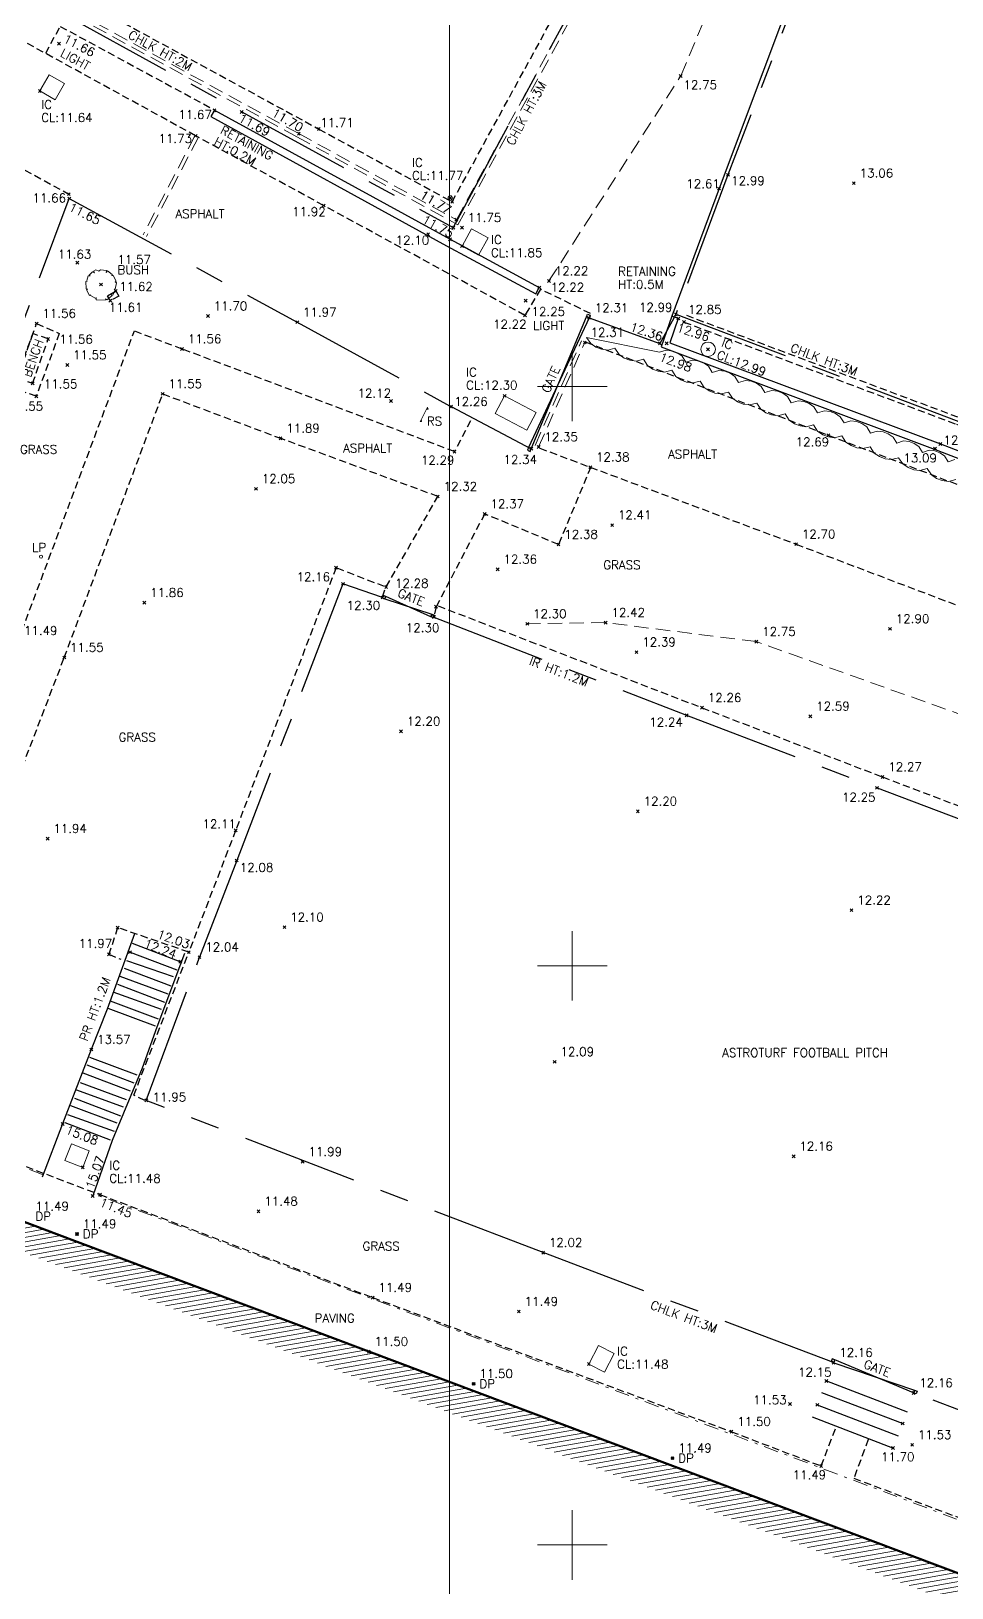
# Model space of a CAD drawing. Extents: x 521064 to 521635, y 174590 to 175241.
# Drawn here: x 521441.3 to 521473.1, y 174978.5 to 175032.3 of the extents above; entities that cross this region are included whole.
import ezdxf
from ezdxf.enums import TextEntityAlignment as Align

# ---------------------------------------------------------------- set-up
doc = ezdxf.new("R2010")
doc.units = 0
doc.header["$PDMODE"] = 3
doc.header["$PDSIZE"] = 0.05
for name, pattern in [('Centre', [7, 4, -1, 1, -1]), ('DASHDOT', [1, 0.5, -0.25, 0, -0.25]), ('DASHED', [0.75, 0.5, -0.25]), ('HIDDEN', [0.375, 0.25, -0.125])]:
    doc.linetypes.add(name, pattern=pattern)
doc.layers.get('0').update_dxf_attribs({"linetype": 'CONTINUOUS', "lineweight": 18})
for name, color, linetype, lineweight in [('I031G_SURVEY-GRID', 7, 'CONTINUOUS', 18), ('I277G_CANOPY', 30, 'DASHDOT', 18), ('I901G_TITLE-SHEET', 7, 'CONTINUOUS', 18), ('I904G_HATCHING', 62, 'CONTINUOUS', 18), ('I910T_TXT-GEN-S', 7, 'CONTINUOUS', 13), ('I917G_BUILDING', 3, 'CONTINUOUS', 50), ('I923G_SURVEY-POINT', 7, 'CONTINUOUS', 18), ('I923T_SURVEY-LEVEL', 7, 'CONTINUOUS', 13), ('I960G_COVER', 1, 'CONTINUOUS', 18), ('I960T_COVER-TXT', 1, 'CONTINUOUS', 13), ('I963G_SW', 200, 'DASHED', 18), ('I976G_ST-FURN', 220, 'CONTINUOUS', 18), ('I976T_ST-FURN-TXT', 220, 'CONTINUOUS', 13), ('I991G_SLOPE', 21, 'DASHED', 18), ('I995G_VEGETATION', 102, 'CONTINUOUS', 18)]:
    doc.layers.add(name, color=color, linetype=linetype, lineweight=lineweight)
for name, color, linetype in [('I240G_STAIR', 10, 'CONTINUOUS'), ('I280G_BLDG-FRAME', 7, 'HIDDEN'), ('I940G_SURFACE', 200, 'HIDDEN'), ('I971G_FENCE', 5, 'Centre'), ('I972G_WALL', 10, 'CONTINUOUS'), ('I973G_GATE', 20, 'CONTINUOUS')]:
    doc.layers.add(name, color=color, linetype=linetype)
doc.styles.add('MONOTXT', font='simplex.shx')

# ---------------------------------------------------------------- blocks, each defined once
blk = doc.blocks.new('Road Sign')
at = {"color": 0, "linetype": 'ByBlock'}
blk.add_polyline3d([(1.02, 0.04, 0), (-0.08, 0.04, 0)], dxfattribs=at)
for centre in [(0, 0), (0.92, 0)]:
    blk.add_circle(centre, 0.035, dxfattribs=at)
blk = doc.blocks.new('BUSH-C')
at = {"color": 0, "linetype": 'ByBlock'}
blk.add_polyline3d([(-0.225, 0.4, 0), (-0.26, 0.461, 0), (-0.177, 0.509, 0), (-0.074, 0.464, 0), (-0.023, 0.509, 0), (0.191, 0.483, 0), (0.175, 0.413, 0), (0.223, 0.467, 0), (0.39, 0.343, 0), (0.374, 0.304, 0), (0.415, 0.314, 0), (0.527, 0.115, 0), (0.489, 0.09, 0), (0.537, 0.055, 0), (0.489, -0.166, 0), (0.457, -0.166, 0), (0.482, -0.214, 0), (0.405, -0.368, 0), (0.357, -0.364, 0), (0.37, -0.393, 0), (0.201, -0.529, 0), (0.149, -0.491, 0), (0.144, -0.539, 0), (-0.171, -0.534, 0), (-0.164, -0.445, 0), (-0.184, -0.487, 0), (-0.368, -0.386, 0), (-0.358, -0.355, 0), (-0.398, -0.383, 0), (-0.499, -0.191, 0), (-0.461, -0.16, 0), (-0.513, -0.149, 0), (-0.52, 0.1, 0), (-0.475, 0.108, 0), (-0.495, 0.136, 0), (-0.441, 0.297, 0), (-0.38, 0.296, 0), (-0.407, 0.324, 0), (-0.294, 0.44, 0), (-0.226, 0.401, 0)], close=True, dxfattribs=at)

msp = doc.modelspace()

# ---------------------------------------------------------------- hatches: boundary and pattern name
at = {"layer": 'I904G_HATCHING'}
h = msp.add_hatch(dxfattribs=at)
h.set_pattern_fill('ANSI31', color=256, scale=0.05, angle=325, style=0)
h.paths.add_polyline_path([(521444.647, 174870.129), (521444.767, 174870.488), (521444.74, 174870.5), (521448.45, 174880.371), (521449.941, 174884.328), (521450.825, 174886.529), (521450.847, 174886.52), (521450.926, 174886.782), (521450.891, 174886.795), (521451.299, 174887.88), (521451.756, 174889.095), (521452.087, 174889.949), (521456.936, 174902.777), (521456.966, 174902.77), (521457.046, 174902.981), (521457.017, 174902.992), (521457.914, 174905.372), (521457.945, 174905.361), (521458.022, 174905.548), (521457.983, 174905.561), (521458.276, 174906.369), (521462.956, 174918.783), (521466.072, 174927.188), (521464.076, 174927.947), (521468.769, 174940.432, 0.955868), (521469.475, 174942.331), (521471.148, 174946.743), (521474.224, 174954.819), (521476.207, 174954.068), (521476.515, 174954.891), (521477.009, 174956.195), (521478.199, 174959.33), (521484.138, 174974.996), (521479.855, 174976.619), (521476.932, 174977.669), (521452.975, 174986.679), (521435.919, 174993.099), (521428.128, 174972.416), (521429.781, 174971.785), (521430.021, 174971.695), (521433.184, 174970.506), (521434.896, 174969.868), (521438.341, 174968.558), (521441.761, 174967.264), (521445.161, 174965.981), (521448.596, 174964.682), (521455.487, 174962.087), (521455.476, 174962.053), (521458.891, 174960.794), (521462.306, 174959.518), (521465.737, 174958.179), (521469.249, 174956.851), (521468.581, 174955.061), (521467.259, 174951.617), (521465.972, 174948.192), (521464.688, 174944.765), (521463.391, 174941.344), (521462.079, 174937.939), (521459.635, 174931.417), (521459.531, 174931.156), (521458.957, 174929.762), (521455.448, 174931.078), (521445.427, 174934.864), (521445.465, 174934.963), (521438.391, 174937.632), (521438.321, 174937.524), (521426.616, 174941.938), (521417.773, 174945.266), (521416.325, 174941.546), (521415.787, 174940.154), (521415.691, 174939.877), (521414.834, 174937.565), (521414.715, 174937.25), (521412.878, 174932.304), (521410.966, 174927.233), (521411.009, 174927.217), (521410.308, 174925.256), (521409.793, 174923.815), (521409.59, 174923.888), (521409.494, 174923.62), (521409.698, 174923.548), (521409.18, 174922.188), (521408.779, 174921.257), (521408.62, 174921.301), (521408.527, 174921.035), (521408.66, 174920.981), (521406.041, 174913.956), (521403.64, 174907.539), (521403.456, 174907.607), (521403.356, 174907.319), (521403.545, 174907.242), (521403.116, 174906.1), (521402.687, 174904.959), (521402.489, 174905.026), (521402.381, 174904.749), (521402.512, 174904.698), (521400.204, 174898.475), (521397.783, 174892.059), (521397.488, 174891.278), (521397.359, 174891.328), (521397.239, 174891.054), (521397.38, 174890.992), (521396.52, 174888.719), (521396.373, 174888.768), (521396.268, 174888.45), (521396.4, 174888.401), (521395.133, 174885.032), (521394.064, 174882.186), (521391.344, 174874.988), (521391.205, 174875.039), (521391.1, 174874.758), (521391.239, 174874.706), (521390.381, 174872.417), (521390.233, 174872.468), (521390.129, 174872.209), (521390.282, 174872.151), (521389.991, 174871.374), (521387.524, 174864.847), (521385.209, 174858.708), (521385.068, 174858.75), (521384.958, 174858.474), (521385.136, 174858.407), (521384.273, 174856.101), (521384.088, 174856.17), (521383.989, 174855.89), (521384.052, 174855.867), (521381.594, 174849.288), (521380.194, 174845.644), (521379.181, 174842.622), (521379.088, 174842.652), (521379.001, 174842.443), (521378.918, 174842.471), (521378.816, 174842.195), (521378.98, 174842.128), (521378.557, 174841.01), (521378.112, 174839.834), (521377.944, 174839.891), (521377.84, 174839.615), (521383.072, 174837.632), (521382.984, 174837.365), (521384.935, 174836.605), (521385.08, 174836.977), (521386.169, 174836.562), (521388.506, 174835.674), (521388.352, 174835.271), (521393.371, 174833.441), (521399.888, 174830.984), (521407.686, 174828.049), (521413.363, 174825.908), (521419.126, 174823.735), (521420.925, 174823.05), (521421.045, 174823.324), (521426.282, 174821.35), (521427.354, 174824.203), (521427.32, 174824.215), (521427.478, 174824.647), (521431.499, 174835.309), (521432.254, 174837.309), (521433.387, 174840.315), (521433.432, 174840.298), (521433.501, 174840.492), (521433.46, 174840.512), (521434.167, 174842.391), (521436.187, 174847.758), (521438.541, 174854), (521438.591, 174853.981), (521438.659, 174854.174), (521438.603, 174854.195), (521439.179, 174855.772), (521439.467, 174856.559), (521439.537, 174856.534), (521439.624, 174856.779), (521439.578, 174856.801), (521442.591, 174864.822), (521444.411, 174869.65), (521444.599, 174870.147)])
h.paths.add_polyline_path([(521438.717, 174857.381), (521435.251, 174848.11), (521431.729, 174838.752), (521425.657, 174822.654), (521420.511, 174824.595), (521420.393, 174824.326), (521413.716, 174826.844), (521400.241, 174831.919), (521394.66, 174834.024), (521394.785, 174834.358), (521384.508, 174838.264), (521384.366, 174837.9), (521384.23, 174837.953), (521384.32, 174838.228), (521379.294, 174840.133), (521380.232, 174842.61), (521381.135, 174845.306), (521382.53, 174848.934), (521384.99, 174855.516), (521386.144, 174858.355), (521388.459, 174864.494), (521390.927, 174871.022), (521392.331, 174874.771), (521412.215, 174927.383), (521413.816, 174931.956), (521415.653, 174936.902), (521416.719, 174939.791), (521418.346, 174943.982), (521426.264, 174941.002), (521426.263, 174941.002), (521437.969, 174936.588), (521445.074, 174933.929), (521459.59, 174928.444), (521463.016, 174937.589), (521465.624, 174944.414), (521466.908, 174947.841), (521469.518, 174954.712), (521470.534, 174957.435), (521466.09, 174959.114), (521462.656, 174960.455), (521459.241, 174961.73), (521455.839, 174963.023), (521448.948, 174965.618), (521445.514, 174966.917), (521442.114, 174968.2), (521438.696, 174969.492), (521429.424, 174973.021), (521436.502, 174991.811), (521452.622, 174985.743), (521482.836, 174974.381), (521475.623, 174955.358), (521473.644, 174956.108), (521470.213, 174947.099), (521468.539, 174942.685), (521467.833, 174940.784), (521462.789, 174927.366), (521464.79, 174926.606), (521462.019, 174919.134), (521457.341, 174906.722), (521456, 174903.131), (521451.152, 174890.302), (521449.005, 174884.68), (521444.766, 174873.426), (521443.663, 174870.5)], flags=16)

# ---------------------------------------------------------------- linework, layer by layer
at = {"layer": 'I031G_SURVEY-GRID'}
for p, q in [((521460, 175021.2), (521460, 175018.8)), ((521458.8, 175020), (521461.2, 175020)), ((521460, 175001.2), (521460, 174998.8)), ((521458.8, 175000), (521461.2, 175000)), ((521460, 174981.2), (521460, 174978.8)), ((521458.8, 174980), (521461.2, 174980))]:
    msp.add_line(p, q, dxfattribs=at)
at = {"layer": 'I240G_STAIR'}
for p, q in [((521468.775, 174985.664, 12.147), (521471.566, 174984.599, 12.16)), ((521471.408, 174984.193, 12.003), (521468.623, 174985.255, 11.988)), ((521468.461, 174984.838, 11.836), (521471.248, 174983.772, 11.848)), ((521471.074, 174983.347, 11.697), (521468.295, 174984.413, 11.695))]:
    msp.add_line(p, q, dxfattribs=at)
for points in [[(521446.464, 175000.138, 12.245), (521444.819, 175000.765, 12.24)], [(521446.23, 174999.615, 12.569), (521444.618, 175000.166, 12.571)], [(521444.729, 175000.47, 12.408), (521446.345, 174999.855, 12.404)], [(521446.051, 174999.024, 12.899), (521444.39, 174999.634, 12.905)], [(521444.521, 174999.92, 12.739), (521446.141, 174999.308, 12.736)], [(521445.811, 174998.49, 13.231), (521444.147, 174999.085, 13.24)], [(521444.297, 174999.361, 13.073), (521445.919, 174998.747, 13.065)], [(521445.606, 174997.909, 13.57), (521443.975, 174998.526, 13.579)], [(521444.038, 174998.788, 13.404), (521445.7, 174998.17, 13.399)], [(521444.975, 174996.224, 13.73), (521443.342, 174996.837, 13.731)], [(521444.746, 174995.667, 14.059), (521443.107, 174996.288, 14.063)], [(521443.233, 174996.574, 13.903), (521444.857, 174995.956, 13.894)], [(521443.009, 174995.974, 14.231), (521444.59, 174995.38, 14.225)], [(521442.81, 174995.424, 14.565), (521444.404, 174994.818, 14.56)], [(521444.506, 174995.115, 14.392), (521442.891, 174995.708, 14.399)], [(521442.565, 174994.866, 14.899), (521444.184, 174994.29, 14.897)], [(521444.283, 174994.566, 14.727), (521442.686, 174995.162, 14.732)], [(521444.054, 174993.981, 15.075), (521442.489, 174994.573, 15.076)]]:
    msp.add_polyline3d(points, dxfattribs=at)
at = {"layer": 'I277G_CANOPY'}
for points in [[(521441.727, 174992.786, 14.55), (521434.907, 174995.364, 14.529), (521432.318, 174988.523, 14.554)], [(521477.387, 174979.341, 14.541), (521443.476, 174992.128, 14.562)]]:
    msp.add_polyline3d(points, dxfattribs=at)
at = {"layer": 'I280G_BLDG-FRAME'}
for points in [[(521444.239, 175023.301, 11.616), (521444.339, 175023.125, 11.632), (521444.05, 175022.961, 11.613), (521443.95, 175023.137, 11.597)], [(521441.366, 175020.111, 11.549), (521441.903, 175021.644, 11.564), (521441.374, 175021.829, 11.562), (521440.837, 175020.297, 11.547)]]:
    msp.add_polyline3d(points, close=True, dxfattribs=at)
at = {"layer": 'I901G_TITLE-SHEET'}
msp.add_lwpolyline([(521455.762, 174908.628), (521247.162, 174908.628), (521247.162, 175072.828), (521455.762, 175072.828)], close=True, dxfattribs=at)
at = {"layer": 'I917G_BUILDING'}
msp.add_polyline3d([(521435.919, 174993.099, 11.509), (521442.81, 174990.505, 11.49), (521452.975, 174986.679, 11.504), (521463.373, 174982.768, 11.49), (521476.932, 174977.669, 11.504), (521479.855, 174976.619, 11.51), (521484.138, 174974.996, 11.4), (521478.199, 174959.33, 13.08), (521477.009, 174956.195, 13.06), (521476.515, 174954.891, 13.138), (521475.568, 174952.36, 13.14), (521474.816, 174950.374, 13.64), (521473.699, 174947.425, 14.88), (521473.672, 174947.352, 14.88)], dxfattribs=at)
at = {"layer": 'I923G_SURVEY-POINT'}
for p in [(521442.272, 175031.842, 11.66), (521463.746, 175030.724, 12.751), (521441.615, 175030.206, 11.644), (521447.644, 175029.541, 11.674), (521448.585, 175029.483, 11.687), (521446.994, 175028.658, 11.733), (521450.556, 175028.732, 11.696), (521451.249, 175028.892, 11.71), (521465.375, 175027.31, 12.991), (521469.724, 175027.022, 13.061), (521442.616, 175026.642, 11.661), (521442.631, 175026.494, 11.653), (521455.787, 175026.511, 11.772), (521455.853, 175026.378, 11.768), (521465.069, 175026.839, 12.61), (521451.415, 175026.252, 11.917), (521455.024, 175025.258, 12.102), (521455.891, 175025.487, 11.766), (521455.998, 175025.761, 11.764), (521456.191, 175025.488, 11.754), (521455.78, 175025.084, 11.75), (521456.195, 175024.849, 11.849), (521442.907, 175024.281, 11.632), (521459.196, 175023.645, 12.22), (521443.727, 175023.525, 11.573), (521444.239, 175023.301, 11.616), (521458.861, 175023.418, 12.218), (521444.049, 175022.963, 11.612), (521458.39, 175022.965, 12.252), (521441.504, 175022.177, 11.564), (521447.42, 175022.432, 11.704), (521450.502, 175022.221, 11.975), (521458.365, 175022.458, 12.221), (521460.578, 175022.371, 12.309), (521463.576, 175022.49, 12.986), (521463.66, 175022.35, 12.847), (521463.855, 175022.225, 12.96), (521441.903, 175021.644, 11.564), (521460.432, 175021.522, 12.306), (521463.025, 175021.488, 12.365), (521463.256, 175021.495, 12.978), (521446.525, 175021.299, 11.559), (521464.69, 175021.285, 12.99), (521442.56, 175020.742, 11.55), (521441.366, 175020.111, 11.549), (521441.492, 175019.665, 11.55), (521445.858, 175019.747, 11.554), (521453.742, 175019.499, 12.123), (521457.665, 175019.68, 12.297), (521455.816, 175019.305, 12.261), (521468.84, 175018.321, 12.691), (521449.924, 175018.212, 11.891), (521455.932, 175017.754, 12.292), (521458.586, 175017.852, 12.34), (521458.836, 175017.915, 12.351), (521472.528, 175017.862, 13.086), (521472.71, 175018.016, 12.969), (521460.62, 175017.217, 12.377), (521449.078, 175016.469, 12.054), (521455.358, 175016.203, 12.316), (521456.976, 175015.602, 12.366), (521461.376, 175015.215, 12.412), (521459.526, 175014.546, 12.376), (521467.73, 175014.557, 12.702), (521451.842, 175013.742, 12.16), (521457.427, 175013.687, 12.365), (521452.081, 175013.187, 12.165), (521453.572, 175013.08, 12.285), (521445.223, 175012.536, 11.862), (521453.446, 175012.716, 12.305), (521455.297, 175012.398, 12.278), (521455.222, 175012.04, 12.298), (521458.445, 175011.806, 12.3), (521461.153, 175011.849, 12.425), (521470.974, 175011.634, 12.904), (521462.218, 175010.829, 12.388), (521466.358, 175011.192, 12.754), (521442.459, 175010.644, 11.548), (521463.947, 175008.651, 12.241), (521464.482, 175008.908, 12.257), (521468.223, 175008.614, 12.595), (521454.088, 175008.092, 12.198), (521470.713, 175006.519, 12.272), (521470.523, 175006.144, 12.246), (521462.263, 175005.33, 12.195), (521441.883, 175004.39, 11.939), (521448.375, 175004.675, 12.113), (521448.412, 175003.636, 12.078), (521469.643, 175001.919, 12.219), (521444.299, 175001.316, 11.969), (521450.061, 175001.332, 12.1), (521444.001, 175000.395, 11.97), (521444.729, 175000.47, 12.408), (521446.464, 175000.138, 12.245), (521446.759, 175000.471, 12.033), (521447.127, 175000.298, 12.036), (521443.392, 174997.109, 13.574), (521459.395, 174996.684, 12.089), (521445.288, 174995.35, 11.953), (521442.401, 174994.538, 15.078), (521443.098, 174993.036, 11.485), (521450.692, 174993.231, 11.986), (521467.642, 174993.422, 12.162), (521443.441, 174992.054, 15.075), (521443.69, 174992.098, 11.45), (521449.165, 174991.523, 11.482), (521442.899, 174990.741, 11.489), (521458.993, 174990.095, 12.02), (521453.109, 174988.543, 11.488), (521458.155, 174988.061, 11.488), (521452.975, 174986.679, 11.504), (521460.572, 174986.247, 11.481), (521469.02, 174986.298, 12.161), (521456.593, 174985.566, 11.504), (521468.775, 174985.664, 12.147), (521471.783, 174985.251, 12.162), (521467.517, 174984.866, 11.531), (521468.461, 174984.838, 11.836), (521465.498, 174983.911, 11.497), (521471.408, 174984.193, 12.003), (521471.074, 174983.347, 11.697), (521471.736, 174983.457, 11.527), (521463.46, 174982.999, 11.494), (521468.595, 174982.728, 11.491)]:
    msp.add_point(p, dxfattribs=at)
at = {"layer": 'I940G_SURFACE'}
for points in [[(521444.457, 175073.543, 11.489), (521434.862, 175055.908, 11.473), (521430.136, 175047.293, 11.466), (521427.241, 175042.012, 11.482), (521436.118, 175037.143, 11.557), (521443.531, 175033.085, 11.625), (521451.249, 175028.892, 11.71), (521455.853, 175026.378, 11.768), (521459.926, 175033.826, 11.754), (521464.852, 175042.778, 11.75), (521473.043, 175057.852, 11.77)], [(521463.855, 175022.225, 12.96), (521473.268, 175018.699, 13.061), (521479.698, 175016.245, 13.116), (521491.448, 175011.823, 13.224), (521498.717, 175009.063, 13.279), (521501.803, 175017.151, 13.285), (521505.103, 175026.01, 13.285), (521508.765, 175035.667, 13.283), (521511.019, 175041.501, 13.288)], [(521463.943, 175022.459, 12.96), (521473.355, 175018.933, 13.061), (521479.787, 175016.479, 13.116), (521491.536, 175012.057, 13.224), (521498.573, 175009.385, 13.279), (521501.569, 175017.24, 13.285), (521504.868, 175026.097, 13.285), (521508.531, 175035.756, 13.283), (521510.786, 175041.591, 13.288)], [(521421.979, 175037.922, 10.911), (521428.702, 175034.269, 11.226), (521435.513, 175030.543, 11.534), (521442.616, 175026.642, 11.661)], [(521460.629, 175022.52, 12.313), (521458.902, 175023.36, 12.245), (521458.365, 175022.458, 12.221), (521451.415, 175026.252, 11.917), (521446.994, 175028.658, 11.733), (521437.332, 175033.961, 11.551)], [(521441.816, 175031.511, 11.635), (521442.318, 175032.437, 11.628), (521447.639, 175029.555, 11.668)], [(521434.919, 174995.424, 11.41), (521438.21, 175004.191, 11.499), (521440.865, 175011.221, 11.485), (521444.879, 175021.922, 11.499)], [(521444.879, 175021.922, 11.499), (521446.525, 175021.299, 11.559)], [(521460.463, 175021.536, 12.295), (521468.84, 175018.321, 12.691), (521477.005, 175015.203, 13.102), (521483.84, 175012.595, 13.215)], [(521456.483, 175018.817, 12.297), (521455.932, 175017.754, 12.292), (521446.525, 175021.299, 11.559)], [(521436.474, 174994.793, 11.449), (521439.804, 175003.721, 11.545), (521442.459, 175010.644, 11.548), (521445.858, 175019.747, 11.554)], [(521445.858, 175019.747, 11.554), (521449.924, 175018.212, 11.891)], [(521453.441, 175012.744, 12.303), (521453.572, 175013.08, 12.285), (521455.358, 175016.203, 12.316), (521449.924, 175018.212, 11.891)], [(521458.879, 175017.873, 12.35), (521460.62, 175017.217, 12.377), (521467.73, 175014.557, 12.702), (521475.739, 175011.518, 13.114), (521482.389, 175009.016, 13.198)], [(521460.639, 175017.218, 12.381), (521459.526, 175014.546, 12.376), (521456.976, 175015.602, 12.366), (521455.297, 175012.398, 12.278), (521455.212, 175012.033, 12.294)], [(521453.515, 175013.092, 12.269), (521451.842, 175013.742, 12.16), (521448.375, 175004.675, 12.113), (521446.759, 175000.471, 12.033)], [(521455.367, 175012.426, 12.239), (521464.482, 175008.908, 12.257), (521470.713, 175006.519, 12.272)], [(521470.713, 175006.519, 12.272), (521474.487, 175005.084, 12.271)], [(521446.759, 175000.471, 12.033), (521444.299, 175001.316, 11.969), (521444.001, 175000.395, 11.97), (521444.412, 175000.223, 11.97)], [(521445.24, 174995.345, 11.956), (521444.859, 174995.532, 12.003), (521446.759, 175000.471, 12.033)], [(521426.431, 174973.146, 11.473), (521430.411, 174983.689, 11.458), (521434.828, 174995.456, 11.428), (521443.69, 174992.098, 11.45), (521453.109, 174988.543, 11.488), (521465.498, 174983.911, 11.497), (521468.595, 174982.728, 11.491), (521469.113, 174984.085, 11.536)], [(521470.219, 174983.645, 11.523), (521469.723, 174982.305, 11.49), (521479.473, 174978.652, 11.482), (521478.969, 174977.275, 11.494)]]:
    msp.add_polyline3d(points, dxfattribs=at)
msp.add_polyline3d([(521441.504, 175022.177, 11.564), (521442.287, 175021.837, 11.576), (521441.492, 175019.665, 11.55), (521440.679, 175019.947, 11.541)], close=True, dxfattribs=at)
at = {"layer": 'I960G_COVER'}
for points in [[(521441.615, 175030.206, 11.644), (521442.146, 175029.902, 11.644), (521442.464, 175030.458, 11.644), (521441.932, 175030.762, 11.644)], [(521456.195, 175024.849, 11.849), (521456.766, 175024.538, 11.845), (521457.091, 175025.136, 11.845), (521456.519, 175025.447, 11.849)], [(521457.665, 175019.68, 12.297), (521458.748, 175019.104, 12.335), (521458.426, 175018.497, 12.333), (521457.342, 175019.073, 12.295)], [(521443.098, 174993.036, 11.485), (521442.48, 174993.277, 11.491), (521442.705, 174993.855, 11.49), (521443.323, 174993.615, 11.484)], [(521460.572, 174986.247, 11.481), (521460.908, 174986.891, 11.488), (521461.443, 174986.612, 11.489), (521461.108, 174985.968, 11.482)]]:
    msp.add_polyline3d(points, close=True, dxfattribs=at)
for centre, radius in [((521455.787, 175026.511, 11.772), 0.075), ((521464.69, 175021.285, 12.99), 0.25)]:
    msp.add_circle(centre, radius, dxfattribs=at)
at = {"layer": 'I963G_SW'}
for points in [[(521426.271, 175041.838, 11.453), (521435.327, 175036.906, 11.542), (521442.808, 175032.807, 11.617), (521450.494, 175028.617, 11.696), (521456.049, 175025.585, 11.764), (521465.204, 175042.285, 11.74)], [(521426.448, 175041.89, 11.454), (521435.389, 175037.02, 11.542), (521442.871, 175032.921, 11.617), (521450.556, 175028.732, 11.696), (521455.998, 175025.761, 11.764), (521465.09, 175042.347, 11.74)], [(521446.969, 175028.653, 11.734), (521445.185, 175025.24, 11.69)], [(521447.084, 175028.593, 11.734), (521445.3, 175025.179, 11.69)], [(521458.717, 175017.968, 12.351), (521460.313, 175021.574, 12.306)], [(521458.836, 175017.915, 12.351), (521460.432, 175021.522, 12.306)]]:
    msp.add_polyline3d(points, dxfattribs=at)
at = {"layer": 'I971G_FENCE'}
for points in [[(521476.038, 175055.439, 12.984), (521472.068, 175044.948, 12.982), (521468.659, 175035.922, 12.985), (521465.375, 175027.31, 12.991), (521463.576, 175022.49, 12.986), (521463.025, 175021.488, 12.365)], [(521455.889, 175025.477, 11.758), (521460.416, 175033.861, 11.736), (521469.427, 175050.38, 11.749)], [(521442.448, 175032.855, 11.622), (521448.585, 175029.483, 11.687), (521455.891, 175025.487, 11.766)], [(521433.158, 175019.738, 9.837), (521436.776, 175018.265, 10.207), (521439.149, 175017.196, 11.342), (521442.631, 175026.494, 11.653), (521450.502, 175022.221, 11.975), (521455.816, 175019.305, 12.261), (521458.586, 175017.852, 12.34)], [(521460.578, 175022.371, 12.309), (521463.025, 175021.488, 12.365)], [(521463.611, 175022.488, 12.974), (521473.589, 175018.695, 13.064), (521479.783, 175016.341, 13.124)], [(521453.446, 175012.716, 12.305), (521452.081, 175013.187, 12.165), (521448.412, 175003.636, 12.078), (521447.127, 175000.298, 12.036)], [(521455.222, 175012.04, 12.298), (521463.947, 175008.651, 12.241), (521470.523, 175006.144, 12.246)], [(521470.523, 175006.144, 12.246), (521474.294, 175004.718, 12.229)], [(521444.886, 175001.1, 11.976), (521443.935, 174998.507, 13.581), (521443.392, 174997.109, 13.574), (521442.401, 174994.538, 15.078), (521441.699, 174992.702, 15.067)], [(521446.613, 175000.42, 12.018), (521445.658, 174997.877, 13.57), (521445.149, 174996.463, 13.564), (521444.113, 174993.963, 15.076), (521443.441, 174992.054, 15.075)], [(521469.02, 174986.298, 12.161), (521458.993, 174990.095, 12.02), (521445.288, 174995.35, 11.953), (521447.127, 175000.298, 12.036)], [(521447.127, 175000.298, 12.036), (521447.127, 175000.298, 12.036)], [(521482.762, 174981.129, 12.099), (521471.783, 174985.251, 12.162)]]:
    msp.add_polyline3d(points, dxfattribs=at)
at = {"layer": 'I972G_WALL'}
for points in [[(521475.866, 175055.54, 12.402), (521472.101, 175045.485, 12.89), (521468.123, 175034.979, 12.92), (521465.069, 175026.839, 12.61), (521463.433, 175022.428, 12.847)], [(521447.644, 175029.541, 11.674), (521447.523, 175029.322, 11.674), (521455.66, 175024.864, 11.75), (521458.743, 175023.198, 12.218), (521458.861, 175023.418, 12.218)], [(521447.644, 175029.541, 11.674), (521455.78, 175025.084, 11.75), (521458.861, 175023.418, 12.218)], [(521463.66, 175022.35, 12.847), (521463.433, 175022.428, 12.847), (521463.069, 175021.369, 12.817), (521472.626, 175017.791, 12.969), (521477.317, 175015.987, 13.116), (521477.403, 175016.211, 13.116)], [(521463.66, 175022.35, 12.847), (521463.372, 175021.512, 12.817), (521472.71, 175018.016, 12.969), (521477.403, 175016.211, 13.116)]]:
    msp.add_polyline3d(points, dxfattribs=at)
at = {"layer": 'I973G_GATE'}
for points, elevation in [([(521458.583, 175017.853), (521458.492, 175017.893), (521458.451, 175017.802), (521458.543, 175017.761), (521458.583, 175017.853), (521460.487, 175022.412), (521460.527, 175022.503), (521460.619, 175022.463), (521460.578, 175022.371), (521460.487, 175022.412), (521460.578, 175022.371), (521458.492, 175017.893)], 12.309), ([(521453.528, 175012.667), (521453.562, 175012.755), (521453.474, 175012.789), (521453.44, 175012.701), (521453.528, 175012.667), (521455.149, 175012.136), (521455.237, 175012.102), (521455.203, 175012.014), (521455.115, 175012.048), (521455.149, 175012.136), (521455.115, 175012.048), (521453.562, 175012.755)], 12.304), ([(521469.029, 174986.295), (521469.064, 174986.389), (521468.971, 174986.424), (521468.935, 174986.331), (521469.029, 174986.295), (521471.818, 174985.344), (521471.912, 174985.309), (521471.876, 174985.215), (521471.783, 174985.251), (521471.818, 174985.344), (521471.783, 174985.251), (521469.064, 174986.389)], 12.162)]:
    msp.add_lwpolyline(points, dxfattribs=dict(at, elevation=elevation))
at = {"layer": 'I976G_ST-FURN'}
for centre in [(521441.655, 175014.126, 11.517), (521442.899, 174990.741, 11.489), (521456.593, 174985.566, 11.504), (521463.46, 174982.999, 11.494)]:
    msp.add_circle(centre, 0.05, dxfattribs=at)
at = {"layer": 'I991G_SLOPE'}
for points in [[(521459.196, 175023.645, 12.22), (521463.746, 175030.724, 12.751), (521466.815, 175038.07, 12.797), (521470.752, 175044.991, 12.869), (521473.82, 175052.802, 12.408), (521474.479, 175055.65, 12.322)], [(521489.01, 175002.944, 13.315), (521482.991, 175005.032, 13.142), (521474.302, 175008.356, 12.993), (521466.358, 175011.192, 12.754), (521461.153, 175011.849, 12.425), (521458.445, 175011.806, 12.3)]]:
    msp.add_polyline3d(points, dxfattribs=at)
at = {"layer": 'I995G_VEGETATION', "linetype": 'Continuous'}
msp.add_line((521463.008, 175021.187, 12.414), (521460.496, 175021.699, 12.327), dxfattribs=at)
for points in [[(521460.496, 175021.699, 12.327), (521460.637, 175021.483, 12.327), (521460.815, 175021.361, 12.327), (521461.011, 175021.285, 12.327), (521461.225, 175021.256, 12.327), (521461.475, 175021.321, 12.327), (521461.616, 175021.105, 12.376), (521461.794, 175020.983, 12.376), (521461.99, 175020.907, 12.376), (521462.204, 175020.878, 12.376), (521462.454, 175020.943, 12.376), (521462.595, 175020.727, 12.425), (521462.773, 175020.605, 12.425), (521462.969, 175020.53, 12.425), (521463.183, 175020.501, 12.425), (521463.433, 175020.565, 12.425), (521463.574, 175020.349, 12.474), (521463.752, 175020.227, 12.474), (521463.948, 175020.152, 12.474), (521464.162, 175020.123, 12.474), (521464.412, 175020.187, 12.474), (521464.553, 175019.972, 12.523), (521464.731, 175019.849, 12.523), (521464.927, 175019.774, 12.523), (521465.141, 175019.745, 12.523), (521465.391, 175019.809, 12.523), (521465.532, 175019.594, 12.572), (521465.71, 175019.472, 12.572), (521465.906, 175019.396, 12.572), (521466.12, 175019.367, 12.572), (521466.369, 175019.431, 12.572), (521466.511, 175019.216, 12.621), (521466.689, 175019.094, 12.621), (521466.885, 175019.018, 12.621), (521467.099, 175018.989, 12.621), (521467.348, 175019.054, 12.621), (521467.49, 175018.838, 12.67), (521467.668, 175018.716, 12.67), (521467.864, 175018.64, 12.67), (521468.078, 175018.611, 12.67), (521468.327, 175018.676, 12.67), (521468.469, 175018.46, 12.719), (521468.647, 175018.338, 12.719), (521468.843, 175018.262, 12.719), (521469.057, 175018.234, 12.719), (521469.306, 175018.298, 12.719), (521469.448, 175018.082, 12.768), (521469.626, 175017.96, 12.768), (521469.822, 175017.885, 12.768), (521470.036, 175017.856, 12.768), (521470.285, 175017.92, 12.768)], [(521471.205, 175018.045, 12.747), (521471.076, 175018.255, 12.747), (521470.912, 175018.372, 12.747), (521470.73, 175018.441, 12.747), (521470.53, 175018.464, 12.747), (521470.294, 175018.394, 12.747), (521470.166, 175018.604, 12.706), (521470.001, 175018.721, 12.706), (521469.819, 175018.79, 12.706), (521469.619, 175018.814, 12.706), (521469.383, 175018.743, 12.706), (521469.255, 175018.953, 12.664), (521469.091, 175019.07, 12.664), (521468.908, 175019.14, 12.664), (521468.708, 175019.163, 12.664), (521468.473, 175019.092, 12.664), (521468.344, 175019.302, 12.622), (521468.18, 175019.419, 12.622), (521467.998, 175019.489, 12.622), (521467.798, 175019.512, 12.622), (521467.562, 175019.442, 12.622), (521467.433, 175019.651, 12.581), (521467.269, 175019.768, 12.581), (521467.087, 175019.838, 12.581), (521466.887, 175019.861, 12.581), (521466.651, 175019.791, 12.581), (521466.523, 175020.001, 12.539), (521466.358, 175020.117, 12.539), (521466.176, 175020.187, 12.539), (521465.976, 175020.21, 12.539), (521465.74, 175020.14, 12.539), (521465.612, 175020.35, 12.497), (521465.448, 175020.466, 12.497), (521465.266, 175020.536, 12.497), (521465.065, 175020.559, 12.497), (521464.83, 175020.489, 12.497), (521464.701, 175020.699, 12.456), (521464.537, 175020.815, 12.456), (521464.355, 175020.885, 12.456), (521464.155, 175020.908, 12.456), (521463.919, 175020.838, 12.456), (521463.79, 175021.048, 12.414), (521463.626, 175021.164, 12.414), (521463.444, 175021.234, 12.414), (521463.244, 175021.257, 12.414), (521463.008, 175021.187, 12.414)], [(521470.285, 175017.92, 12.816), (521470.428, 175017.705, 12.816), (521470.607, 175017.582, 12.816), (521470.805, 175017.507, 12.816), (521471.019, 175017.478, 12.816), (521471.27, 175017.543, 12.816), (521471.414, 175017.327, 12.861), (521471.593, 175017.205, 12.861), (521471.79, 175017.129, 12.861), (521472.005, 175017.101, 12.861), (521472.255, 175017.165, 12.861), (521472.399, 175016.95, 12.906), (521472.578, 175016.827, 12.906), (521472.775, 175016.752, 12.906), (521472.99, 175016.723, 12.906), (521473.241, 175016.788, 12.906)], [(521473.208, 175017.475, 12.881), (521472.979, 175017.398, 12.881), (521472.853, 175017.604, 12.836), (521472.693, 175017.715, 12.836), (521472.516, 175017.78, 12.836), (521472.322, 175017.798, 12.836), (521472.093, 175017.721, 12.836), (521471.967, 175017.927, 12.791), (521471.807, 175018.038, 12.791), (521471.63, 175018.103, 12.791), (521471.436, 175018.121, 12.791), (521471.207, 175018.044, 12.791)]]:
    msp.add_polyline3d(points, dxfattribs=at)

# ---------------------------------------------------------------- block references
at = {"layer": 'I976G_ST-FURN', "linetype": 'Continuous', "xscale": 0.5209514110560762, "yscale": 0.5209514110560762, "zscale": 0.5209514110560762, "rotation": 62.580697953435}
msp.add_blockref('Road Sign', (521454.78, 175018.806, 12.164), dxfattribs=at)
at = {"layer": 'I995G_VEGETATION', "linetype": 'Continuous'}
msp.add_blockref('BUSH-C', (521443.727, 175023.525, 11.573), dxfattribs=at)

# ---------------------------------------------------------------- texts
at = {"layer": 'I910T_TXT-GEN-S', "style": 'MONOTXT'}
for s, rotation, p in [('CHLK HT:2M', 331.2162, (521444.636, 175032.051)), ('LIGHT', 331.4769, (521442.289, 175031.424)), ('CHLK HT:3M', 61.6334, (521457.969, 175028.297)), ('HT:0.2M', 331.2797, (521447.598, 175028.368)), ('RETAINING', 331.2797, (521447.814, 175028.763)), ('BENCH', 70.594, (521441.295, 175020.294)), ('CHLK HT:3M', 339.1829, (521467.507, 175021.221)), ('IR HT:1.2M', 338.7714, (521458.483, 175010.411)), ('PR HT:1.2M', 69.4207, (521443.25, 174997.37)), ('CHLK HT:3M', 339.26, (521462.665, 174988.17))]:
    msp.add_text(s, height=0.3, rotation=rotation, dxfattribs=at).set_placement(p)
for s, p in [('ASPHALT', (521446.297, 175025.815)), ('BUSH', (521444.294, 175023.882)), ('RETAINING', (521461.583, 175023.828)), ('HT:0.5M', (521461.583, 175023.378)), ('LIGHT', (521458.646, 175021.955)), ('GRASS', (521440.929, 175017.68)), ('ASPHALT', (521452.087, 175017.725)), ('ASPHALT', (521463.307, 175017.515)), ('GRASS', (521461.072, 175013.691)), ('GRASS', (521444.334, 175007.742)), ('ASTROTURF FOOTBALL PITCH', (521465.18, 174996.849)), ('GRASS', (521452.757, 174990.167)), ('PAVING', (521451.1, 174987.682))]:
    msp.add_text(s, height=0.3, dxfattribs=at).set_placement(p)
for rotation, p in [(66.173, (521459.259, 175020.247)), (338.709, (521454.437, 175012.721)), (339.226, (521470.531, 174986.1))]:
    msp.add_text('GATE', height=0.3, rotation=rotation, dxfattribs=at).set_placement(p, align=Align.MIDDLE)
at = {"layer": 'I923T_SURVEY-LEVEL', "style": 'MONOTXT'}
for s, rotation, p in [('11.66', 332.0764, (521442.393, 175031.914, 11.66)), ('11.69', 331.0908, (521448.444, 175029.179, 11.687)), ('11.70', 329.8987, (521449.595, 175029.36, 11.696)), ('11.77', 329.4086, (521454.712, 175026.532, 11.768)), ('11.65', 333.4349, (521442.581, 175026.091, 11.653)), ('11.75', 331.0428, (521454.784, 175025.677, 11.75)), ('12.36', 341.1568, (521461.968, 175021.94, 12.365)), ('12.96', 341.5651, (521463.581, 175021.916, 12.96)), ('12.98', 339.6236, (521462.977, 175020.898, 12.978)), ('CL:12.99', 339.2093, (521464.963, 175020.978, 12.99)), ('12.03', 340.5297, (521445.636, 175000.97, 12.033)), ('12.24', 338.7845, (521445.186, 175000.653, 12.245)), ('15.08', 338.6294, (521442.476, 174994.221, 15.078)), ('15.07', 70.5139, (521443.471, 174992.273, 15.075)), ('11.45', 338.4047, (521443.65, 174991.714, 11.45))]:
    msp.add_text(s, height=0.3, rotation=rotation, dxfattribs=at).set_placement(p)
for s, p in [('12.75', (521463.839, 175030.269, 12.751)), ('CL:11.64', (521441.662, 175029.137, 11.644)), ('11.67', (521446.398, 175029.241, 11.674)), ('11.71', (521451.297, 175028.961, 11.71)), ('11.73', (521445.712, 175028.411, 11.733)), ('CL:11.77', (521454.466, 175027.137, 11.772)), ('13.06', (521469.924, 175027.222, 13.061)), ('12.61', (521463.938, 175026.852, 12.61)), ('12.99', (521465.489, 175026.958, 12.991)), ('11.66', (521441.361, 175026.36, 11.661)), ('11.92', (521450.328, 175025.888, 11.917)), ('11.75', (521456.391, 175025.688, 11.754)), ('12.10', (521453.901, 175024.905, 12.102)), ('CL:11.85', (521457.193, 175024.472, 11.849)), ('11.63', (521442.235, 175024.416, 11.632)), ('11.57', (521444.294, 175024.232, 11.573)), ('12.22', (521459.396, 175023.845, 12.22)), ('11.62', (521444.356, 175023.301, 11.616)), ('12.22', (521459.255, 175023.276, 12.218)), ('11.56', (521441.704, 175022.377, 11.564)), ('11.61', (521443.999, 175022.585, 11.612)), ('11.70', (521447.62, 175022.631, 11.704)), ('11.97', (521450.702, 175022.421, 11.975)), ('12.25', (521458.594, 175022.439, 12.252)), ('12.31', (521460.778, 175022.571, 12.309)), ('12.99', (521462.302, 175022.585, 12.986)), ('12.85', (521463.998, 175022.512, 12.847)), ('12.22', (521457.264, 175022.003, 12.221)), ('11.56', (521442.287, 175021.482, 11.564)), ('11.56', (521446.725, 175021.499, 11.559)), ('12.31', (521460.632, 175021.722, 12.306)), ('11.55', (521442.76, 175020.942, 11.55)), ('11.55', (521441.753, 175019.938, 11.549)), ('11.55', (521446.058, 175019.947, 11.554)), ('12.12', (521452.586, 175019.621, 12.123)), ('CL:12.30', (521456.333, 175019.897, 12.297)), ('11.55', (521440.571, 175019.172, 11.55)), ('12.26', (521455.924, 175019.334, 12.261)), ('11.89', (521450.124, 175018.412, 11.891)), ('12.35', (521459.036, 175018.115, 12.351)), ('12.97', (521472.821, 175018.003, 12.969)), ('12.69', (521467.714, 175017.937, 12.691)), ('12.29', (521454.773, 175017.307, 12.292)), ('12.34', (521457.625, 175017.329, 12.34)), ('12.38', (521460.82, 175017.417, 12.377)), ('13.09', (521471.434, 175017.383, 13.086)), ('12.05', (521449.278, 175016.669, 12.054)), ('12.32', (521455.558, 175016.403, 12.316)), ('12.37', (521457.176, 175015.802, 12.366)), ('12.41', (521461.576, 175015.415, 12.412)), ('12.38', (521459.726, 175014.746, 12.376)), ('12.70', (521467.93, 175014.757, 12.702)), ('12.36', (521457.627, 175013.887, 12.365)), ('12.16', (521450.48, 175013.28, 12.165)), ('11.86', (521445.423, 175012.736, 11.862)), ('12.28', (521453.879, 175013.055, 12.285)), ('12.30', (521452.209, 175012.294, 12.305)), ('12.30', (521458.645, 175012.006, 12.3)), ('12.42', (521461.353, 175012.049, 12.425)), ('12.90', (521471.174, 175011.834, 12.904)), ('11.49', (521441.065, 175011.421, 11.485)), ('12.30', (521454.254, 175011.522, 12.298)), ('12.39', (521462.418, 175011.029, 12.388)), ('12.75', (521466.558, 175011.392, 12.754)), ('11.55', (521442.659, 175010.844, 11.548)), ('12.26', (521464.682, 175009.108, 12.257)), ('12.59', (521468.423, 175008.814, 12.595)), ('12.20', (521454.288, 175008.292, 12.198)), ('12.24', (521462.661, 175008.266, 12.241)), ('12.27', (521470.913, 175006.719, 12.272)), ('12.25', (521469.313, 175005.669, 12.246)), ('12.20', (521462.463, 175005.53, 12.195)), ('11.94', (521442.083, 175004.59, 11.939)), ('12.11', (521447.23, 175004.746, 12.113)), ('12.08', (521448.52, 175003.246, 12.078)), ('12.22', (521469.843, 175002.119, 12.219)), ('12.10', (521450.261, 175001.532, 12.1)), ('11.97', (521442.958, 175000.621, 11.97)), ('12.04', (521447.327, 175000.498, 12.036)), ('13.57', (521443.592, 174997.309, 13.574)), ('12.09', (521459.595, 174996.884, 12.089)), ('11.95', (521445.511, 174995.317, 11.953)), ('11.99', (521450.892, 174993.431, 11.986)), ('12.16', (521467.842, 174993.622, 12.162)), ('CL:11.48', (521444.014, 174992.509, 11.485)), ('11.48', (521449.365, 174991.723, 11.482)), ('11.49', (521441.461, 174991.55, 11.486)), ('11.49', (521443.099, 174990.941, 11.489)), ('12.02', (521459.193, 174990.295, 12.02)), ('11.49', (521453.309, 174988.743, 11.488)), ('11.49', (521458.355, 174988.261, 11.488)), ('11.50', (521453.175, 174986.879, 11.504)), ('12.16', (521469.22, 174986.498, 12.161)), ('11.50', (521456.793, 174985.766, 11.504)), ('CL:11.48', (521461.549, 174986.091, 11.481)), ('12.15', (521467.795, 174985.819, 12.147)), ('12.16', (521471.983, 174985.451, 12.162)), ('11.53', (521466.244, 174984.864, 11.531)), ('11.50', (521465.698, 174984.111, 11.497)), ('11.53', (521471.936, 174983.657, 11.527)), ('11.49', (521463.66, 174983.199, 11.494)), ('11.70', (521470.659, 174982.891, 11.697)), ('11.49', (521467.609, 174982.271, 11.491))]:
    msp.add_text(s, height=0.3, dxfattribs=at).set_placement(p)
at = {"layer": 'I960T_COVER-TXT', "style": 'MONOTXT'}
for p in [(521441.662, 175029.587), (521454.466, 175027.587), (521457.193, 175024.922), (521456.333, 175020.347), (521444.014, 174992.959), (521461.549, 174986.541)]:
    msp.add_text('IC', height=0.3, dxfattribs=at).set_placement(p)
msp.add_text('IC', height=0.3, rotation=339.2093, dxfattribs=at).set_placement((521465.123, 175021.399))
at = {"layer": 'I976T_ST-FURN-TXT', "style": 'MONOTXT'}
for s, p in [('RS', (521454.98, 175018.656)), ('LP', (521441.347, 175014.293)), ('DP', (521441.461, 174991.2)), ('DP', (521443.099, 174990.591)), ('DP', (521456.793, 174985.416)), ('DP', (521463.66, 174982.849))]:
    msp.add_text(s, height=0.3, dxfattribs=at).set_placement(p)

doc.saveas('drawing.dxf')
